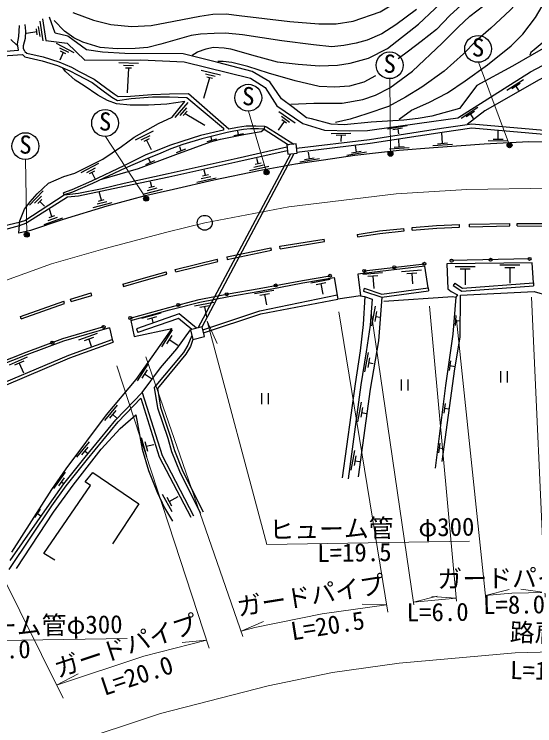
# Model space of a CAD drawing. Units: millimetres at full size, sheet at 1:1000; details may follow other scales. Extents: x 40000 to 680000, y 20000 to 380000.
# Drawn here: x 159553 to 211893, y 263095 to 334706 of the extents above; entities that cross this region are included whole.
import ezdxf
from ezdxf.enums import TextEntityAlignment as Align

# ---------------------------------------------------------------- set-up
doc = ezdxf.new("R2010")
doc.units = ezdxf.units.MM
doc.header["$LTSCALE"] = 1000
doc.linetypes.add('CHAIN', pattern=[18.5, 12, -1.5, 3.5, -1.5])
for name, color, linetype, lineweight in [('M-BGD', 7, 'Continuous', 25), ('M-BGD-EXST', 7, 'Continuous', 25), ('M-BMK', 2, 'CHAIN', 13), ('M-BMK-SRVR', 3, 'Continuous', 25), ('M-STR-HTXT', 7, 'Continuous', 13)]:
    doc.layers.add(name, color=color, linetype=linetype, lineweight=lineweight)
doc.styles.add('ＭＳ ゴシック', font='')
doc.styles.get('ＭＳ ゴシック').set_extended_font_data('MS Gothic')

msp = doc.modelspace()

# ---------------------------------------------------------------- hatches: boundary and pattern name
at = {"layer": 'M-BGD-EXST'}
for points in [[(209139, 321403, 1), (209578, 321642, 1)], [(197167, 320544, 1), (197607, 320783, 1)], [(184711, 318682, 1), (185150, 318921, 1)], [(172594, 316024, 1), (173033, 316263, 1)], [(160594, 312400, 1), (161033, 312639, 1)]]:
    msp.add_hatch(color=256, dxfattribs=at).paths.add_polyline_path(points)

# ---------------------------------------------------------------- linework, layer by layer
at = {"layer": 'M-BGD'}
for p, q in [((162471, 332020), (162173, 333997)), ((161872, 332637), (161783, 333231)), ((162149, 332477), (162000, 333466)), ((161827, 332934), (160789, 332777)), ((159223, 332156), (159823, 331607)), ((165595, 330833), (163816, 331745)), ((164478, 330844), (164131, 330075)), ((165036, 330838), (164147, 331295)), ((164744, 330707), (164211, 330981)), ((172054, 329744), (170055, 329801)), ((171547, 329509), (170547, 329537)), ((171340, 329265), (170740, 329282)), ((171040, 329273), (170918, 326809)), ((180288, 328565), (178345, 329039)), ((179198, 328317), (178589, 326213)), ((179743, 328441), (178771, 328678)), ((179489, 328245), (178906, 328388)), ((210759, 328118), (209076, 327038)), ((210419, 327722), (209578, 327182)), ((209999, 327452), (210272, 327029)), ((177021, 325810), (175691, 324315)), ((176875, 325270), (176211, 324523)), ((206179, 325307), (204495, 324227)), ((176929, 324954), (176530, 324506)), ((176730, 324730), (178726, 323535)), ((187797, 323733), (186166, 324890)), ((187244, 323818), (186429, 324397)), ((205839, 324911), (204997, 324371)), ((205418, 324641), (205691, 324218)), ((186692, 323903), (186084, 323047)), ((186937, 323730), (186447, 324077)), ((184689, 323142), (187114, 321576)), ((184708, 323456), (184906, 323377)), ((184906, 323377), (187667, 321635)), ((199069, 323477), (197098, 323139)), ((198601, 323245), (197616, 323076)), ((198109, 323160), (198196, 322665)), ((208200, 322129), (208213, 322986)), ((173525, 322922), (171728, 322044)), ((173185, 322478), (172287, 322039)), ((179435, 322025), (179355, 322378)), ((181624, 322508), (182607, 322688)), ((182115, 322598), (182049, 322945)), ((193408, 322687), (191408, 322654)), ((192910, 322529), (191911, 322512)), ((192411, 322520), (192400, 321886)), ((202619, 321713), (202550, 322764)), ((173115, 322165), (172576, 321902)), ((172846, 322034), (173307, 321090)), ((178951, 321900), (179919, 322150)), ((198265, 321367), (198221, 322107)), ((201632, 321493), (203627, 321633)), ((202121, 321678), (203118, 321747)), ((207199, 321989), (209199, 321970)), ((207700, 322134), (208700, 322125)), ((175874, 320786), (176801, 321162)), ((176337, 320974), (176188, 321355)), ((189228, 320158), (189128, 320826)), ((192998, 320522), (194972, 320847)), ((193467, 320751), (194454, 320914)), ((193961, 320833), (193861, 321500)), ((197277, 321148), (199273, 321287)), ((197766, 321332), (198763, 321402)), ((173240, 319786), (173090, 320166)), ((178047, 303138), (187351, 320646)), ((178437, 303234), (187712, 320684)), ((184075, 319673), (183962, 320186)), ((188265, 319848), (190239, 320173)), ((188734, 320077), (189721, 320240)), ((168017, 319680), (166250, 318742)), ((172776, 319598), (173703, 319973)), ((183207, 318969), (185159, 319401)), ((183641, 319321), (184617, 319537)), ((183782, 319608), (184368, 319738)), ((167692, 319224), (166809, 318756)), ((167633, 318910), (167103, 318629)), ((167368, 318769), (167656, 318180)), ((178783, 318513), (178667, 319025)), ((177917, 317805), (179868, 318245)), ((178350, 318159), (179325, 318379)), ((178490, 318447), (179075, 318579)), ((173082, 317265), (173664, 317413)), ((173373, 317339), (173243, 317848)), ((162473, 316926), (161075, 315496)), ((164571, 316523), (164494, 316732)), ((168311, 315986), (168105, 316821)), ((172527, 316608), (174466, 317102)), ((172950, 316974), (173919, 317220)), ((162302, 316394), (161604, 315679)), ((162341, 316076), (161922, 315647)), ((162132, 315861), (162608, 315373)), ((167894, 315614), (168859, 315875)), ((168022, 315908), (168601, 316064)), ((167477, 315242), (169407, 315765)), ((163055, 314251), (163619, 314455)), ((163337, 314353), (163085, 315077)), ((157511, 313179), (160057, 313782)), ((162567, 313543), (164447, 314223)), ((162952, 313948), (163892, 314288)), ((210137, 313409), (210139, 313659)), ((210139, 313659), (214814, 313628)), ((157638, 312799), (160079, 313432)), ((198768, 312904), (198742, 313153)), ((199572, 312978), (199551, 313227)), ((204329, 313288), (204318, 313537)), ((205324, 313569), (209382, 313651)), ((205330, 313319), (205324, 313569)), ((205330, 313319), (209387, 313401)), ((209387, 313401), (209382, 313651)), ((210137, 313409), (214812, 313378)), ((194025, 312554), (194063, 312307)), ((186245, 311352), (190718, 312069)), ((186285, 311105), (190757, 311823)), ((190757, 311823), (190718, 312069)), ((180913, 310281), (185360, 311189)), ((180963, 310037), (185410, 310944)), ((185410, 310944), (185360, 311189)), ((186285, 311105), (186245, 311352)), ((180913, 310281), (180963, 310037)), ((211374, 310082), (203536, 309905)), ((175739, 309026), (179962, 310069)), ((175799, 308784), (180022, 309826)), ((180022, 309826), (179962, 310069)), ((194743, 308872), (200798, 309590)), ((211646, 309697), (203055, 309583)), ((210389, 309441), (208389, 309440)), ((211754, 307675), (211646, 309697)), ((174887, 308546), (174821, 308787)), ((175799, 308784), (175739, 309026)), ((196584, 308663), (194590, 308505)), ((200499, 308951), (198505, 308793)), ((200020, 308662), (199023, 308583)), ((205887, 309295), (203887, 309294)), ((205388, 309044), (204388, 309044)), ((204888, 309044), (204893, 307488)), ((209889, 309191), (208889, 309191)), ((209389, 309191), (209394, 307635)), ((191335, 308004), (189367, 307643)), ((191736, 308201), (192097, 306029)), ((196105, 308374), (195108, 308296)), ((195607, 308335), (195709, 307096)), ((199522, 308622), (199604, 307576)), ((170460, 307536), (170531, 307297)), ((190888, 307668), (189904, 307488)), ((190396, 307578), (190586, 306545)), ((203868, 307643), (203704, 307392)), ((211754, 307675), (211776, 307375)), ((165195, 306036), (167300, 306651)), ((167370, 306411), (167300, 306651)), ((185669, 306917), (183701, 306556)), ((185222, 306581), (184238, 306401)), ((194753, 307125), (194660, 306840)), ((201174, 307156), (201213, 306858)), ((160176, 304277), (164525, 305821)), ((164609, 305585), (164525, 305821)), ((165265, 305796), (165195, 306036)), ((165265, 305796), (167370, 306411)), ((184730, 306491), (184920, 305458)), ((160259, 304042), (164609, 305585)), ((179630, 305698), (177663, 305337)), ((179184, 305362), (178200, 305181)), ((178692, 305272), (178882, 304239)), ((195831, 305319), (195470, 303351)), ((174279, 304636), (172358, 304078)), ((195986, 304782), (195806, 303798)), ((203970, 304370), (203902, 303373)), ((160259, 304042), (160176, 304277)), ((173868, 304256), (172908, 303978)), ((173388, 304117), (173497, 303694)), ((195896, 304290), (196345, 304201)), ((203936, 303871), (204322, 303838)), ((169132, 303150), (169408, 301980)), ((171851, 303058), (171981, 302680)), ((175448, 302934), (174371, 301248)), ((167902, 302577), (166019, 301905)), ((175389, 302378), (174851, 301535)), ((167515, 302174), (166574, 301837)), ((167044, 302005), (167285, 301307)), ((169408, 301980), (169511, 301698)), ((175120, 301957), (176005, 301392)), ((160863, 300207), (159032, 299403)), ((195125, 300670), (194765, 298703)), ((195281, 300133), (195101, 299149)), ((160506, 299778), (159590, 299376)), ((160048, 299577), (160470, 298615)), ((172985, 299486), (171909, 297800)), ((195191, 299641), (195639, 299552)), ((203428, 299835), (203282, 298846)), ((203355, 299341), (203875, 299264)), ((172927, 298930), (172388, 298087)), ((208446, 298777), (208446, 297659)), ((209113, 298777), (209113, 297659)), ((172658, 298508), (173351, 298033)), ((198456, 297940), (198456, 296822)), ((199123, 297940), (199123, 296822)), ((184408, 296573), (184408, 295455)), ((185075, 296573), (185075, 295455)), ((169887, 295359), (168627, 293806)), ((194432, 295657), (194071, 293690)), ((194587, 295121), (194407, 294137)), ((202896, 295540), (202750, 294551)), ((202823, 295046), (203250, 294995)), ((169766, 294814), (169136, 294037)), ((169451, 294425), (169867, 294059)), ((194497, 294629), (194946, 294539)), ((167074, 291683), (165815, 290130)), ((172324, 292120), (172863, 290194)), ((172700, 291706), (172969, 290743)), ((202362, 291552), (202216, 290563)), ((166954, 291138), (166324, 290361)), ((166639, 290749), (166918, 290517)), ((172834, 291225), (173586, 291419)), ((193755, 290801), (193394, 288833)), ((202289, 291058), (202728, 290985)), ((193910, 290264), (193730, 289280)), ((193820, 289772), (194269, 289682)), ((164671, 288612), (163506, 286986)), ((164583, 288060), (164001, 287247)), ((164292, 287654), (164510, 287483)), ((174422, 286412), (175383, 284658)), ((174881, 286094), (175362, 285217)), ((175121, 285655), (176042, 286160)), ((162146, 284889), (161604, 284048)), ((161875, 284468), (162217, 284227))]:
    msp.add_line(p, q, dxfattribs=at)
for points in [[(177440, 330580), (177975, 330918), (178861, 331221), (179548, 331384), (180655, 331337), (181307, 331232), (183781, 330530), (185999, 329930), (188113, 329682), (190241, 329525), (192055, 329578), (193334, 329786), (195174, 330269), (197080, 331260), (200209, 333715), (203493, 336831), (205365, 338481), (206429, 339472), (207861, 341654)], [(165431, 334881), (167511, 334093), (169250, 333663), (171329, 333483), (173319, 333573), (175596, 334021), (178214, 334505), (179522, 334720), (180849, 334738), (182158, 334576), (187257, 333966), (190183, 333741), (191936, 333741), (193640, 333998), (196357, 334962), (199090, 336633), (201380, 338557), (203011, 340187), (203883, 340816), (204497, 341349)], [(187367, 325669), (189687, 325751), (192517, 325767), (194607, 326129), (195891, 326573), (197333, 327311), (199604, 328989), (202582, 331801), (204175, 333406), (205370, 334513), (206787, 335589), (207997, 336621), (208661, 337433), (209667, 338928), (210405, 340285), (211040, 341199)], [(213947, 341184), (213135, 340432), (212589, 339577), (211807, 338264), (211128, 337173), (210361, 336111), (209431, 335108), (207462, 333303), (205958, 331998), (204718, 330710), (202784, 328975), (200552, 327356), (198910, 326357), (197174, 325415), (195008, 324689), (193339, 324160), (191851, 323796)], [(209329, 341305), (207806, 338738), (206925, 337729), (204851, 335951), (203362, 334588), (201996, 333179), (200454, 331946), (199205, 330977), (198162, 330228)], [(198249, 324160), (199505, 325052), (201241, 325829), (203126, 326803), (204911, 327993), (207127, 329628), (209529, 331534), (210703, 332707), (211959, 334393), (213219, 336530), (213979, 337736), (214971, 338860), (216410, 340396), (216955, 341189)], [(162381, 334230), (162715, 332066), (164863, 331784), (166659, 330095), (172274, 330119), (176647, 329898), (183309, 328257), (184784, 327338), (185952, 325477), (188573, 323693), (190757, 323041), (193267, 322962), (195067, 322993), (200315, 323752), (204167, 324288), (211475, 328915), (215081, 330819), (220207, 333380), (224184, 331856), (227129, 337914), (228101, 340542)], [(217650, 337522), (216873, 336514), (216310, 335820), (215914, 334895), (215385, 334118), (214409, 333276), (212441, 331624), (211832, 331135), (211501, 330844), (211409, 330593)], [(200007, 335183), (197937, 333626), (196500, 332738), (195030, 332093), (193932, 331786), (192688, 331560), (191476, 331415), (189651, 331641), (186472, 332026), (182498, 332634), (180796, 332796), (179660, 332776), (178282, 332715), (177329, 332553), (174282, 331700), (172984, 331356), (171728, 331254), (169903, 331214), (168180, 331356), (166437, 331903), (165545, 332328), (164622, 332998), (163551, 334069)], [(213598, 331768), (209643, 329474), (206079, 327519), (204339, 325213), (201560, 324454), (200171, 324210), (198738, 324041), (195431, 323836), (192725, 323568), (191427, 323640), (189450, 324165), (188955, 324268), (187597, 325319), (186415, 326176), (185247, 327888), (183476, 328955), (180036, 329837), (176538, 330722), (170657, 330761), (168444, 330878), (166808, 331125), (164926, 332513), (163666, 332785), (163082, 334407)], [(159995, 331077), (159887, 331711), (160030, 332456), (160072, 333580)], [(160631, 330944), (160500, 331268), (160485, 331570), (160701, 332294), (160708, 333014), (160635, 333669)], [(135791, 304649), (136126, 305972), (136824, 308161), (138104, 311930), (141289, 320753), (142476, 323239), (143638, 324881), (145313, 326571), (146758, 327941), (147797, 328639), (148945, 329259), (150232, 329739), (151565, 330204), (152945, 330514), (153968, 330623), (159995, 331077)], [(160631, 330944), (160812, 330785), (162465, 330408), (164050, 329906), (165325, 329362), (166094, 328949), (167593, 328161), (168716, 327329), (169591, 326683), (170019, 326430), (171255, 326472), (173396, 326640), (175180, 326702), (177059, 326731), (181147, 323186)], [(136180, 304972), (136447, 306040), (137158, 308098), (138482, 311798), (141599, 320652), (142822, 323036), (143946, 324623), (145593, 326285), (147009, 327628), (148004, 328296), (149110, 328894), (150367, 329363), (151675, 329819), (153010, 330119), (154004, 330224), (160367, 330644)], [(160367, 330644), (160624, 330417), (162361, 330021), (163911, 329531), (165152, 329001), (165906, 328596), (167380, 327821), (168478, 327007), (169370, 326349), (169938, 326013), (171321, 326220), (173440, 326400), (175151, 326387), (176908, 326335), (180578, 323248), (180578, 323042), (178291, 322499), (176404, 321913), (175164, 321484), (173924, 320975), (172801, 320546), (170564, 319446), (167305, 317913), (165335, 317044), (164494, 316732)], [(217039, 322463), (223415, 328587), (220049, 330688), (217791, 330435), (214950, 329365), (212323, 328101), (206888, 324987), (205089, 323602)], [(195886, 328511), (194711, 327880), (193280, 327459), (191799, 327377), (190219, 327427), (187816, 328002), (185118, 328775), (183039, 329451), (181443, 329862), (180571, 329961), (180011, 329961)], [(160010, 312659), (160110, 313923), (160587, 315077), (161164, 315820), (161852, 316641), (162995, 317694), (164525, 318364), (165634, 318714), (168463, 320112), (170352, 321391), (171610, 322334), (174069, 323701), (175423, 324353), (176690, 325907), (174909, 325644), (173053, 325569), (171196, 325544), (169842, 325681), (168926, 326020), (167958, 326575), (166579, 327491), (165675, 328055), (164711, 328947), (164440, 329305)], [(168369, 318116), (172054, 319164), (175799, 320585), (179300, 321868), (180304, 322135), (182797, 322644), (184367, 322909), (184689, 323142)], [(181147, 323186), (182010, 323341), (182881, 323459), (183855, 323459), (184708, 323456), (184689, 323142), (184129, 323179), (183317, 323171), (182593, 323090), (181627, 322935), (180965, 322786)], [(187942, 321214), (195280, 322114), (202528, 323235), (205566, 323671), (215139, 322826)], [(187985, 320817), (195335, 321718), (202587, 322839), (205577, 323269), (215104, 322428)], [(215104, 322428), (215083, 321797), (211312, 321848), (206817, 321612), (201700, 321276), (198265, 321007), (193813, 320500), (190665, 320029), (187837, 319625), (184154, 318941), (179622, 318010), (175552, 317054), (172568, 316405), (168862, 315395), (164477, 314033), (161189, 312928), (160010, 312659)], [(180965, 322786), (178401, 322169), (176510, 321600), (175287, 321149), (174056, 320636), (172960, 320179), (170717, 319199), (167426, 317681), (165411, 316808), (164571, 316523)], [(160057, 313782), (160613, 313956), (164571, 316523), (166030, 316701), (168406, 317170), (170619, 317715), (175039, 318686), (181969, 320230), (186973, 321344)], [(160079, 313432), (160724, 313692), (164918, 316333), (166024, 316432), (168379, 316918), (170782, 317432), (175114, 318345), (182045, 319888), (187010, 320994)], [(194025, 312554), (196282, 312902), (198742, 313153)], [(199551, 313227), (202026, 313435), (204318, 313537)], [(199572, 312978), (202043, 313185), (204329, 313288)], [(194063, 312307), (196314, 312653), (198768, 312904)], [(203055, 309583), (203152, 307083), (203477, 306791), (204110, 306482), (203960, 306235)], [(170460, 307536), (172770, 308226), (174821, 308787)], [(201174, 307156), (200828, 309341), (194114, 308546), (194355, 306375), (192097, 306029)], [(170531, 307297), (172839, 307986), (174887, 308546)], [(171223, 304129), (175099, 305197), (178162, 305982), (181072, 306556), (184191, 307093), (188524, 307913), (191288, 308379)], [(171289, 303888), (175163, 304956), (178217, 305738), (181118, 306310), (184236, 306847), (188568, 307667), (191736, 308201)], [(203704, 307392), (204549, 306840), (211776, 307375)], [(203868, 307643), (204628, 307146), (211754, 307675)], [(194660, 306840), (196502, 306237), (201213, 306858)], [(194753, 307125), (196531, 306543), (201174, 307156)], [(202587, 289700), (203845, 299029), (204396, 302205), (204436, 306423), (211842, 306788), (214578, 305989)], [(178510, 302937), (184259, 304852), (192025, 306461)], [(178582, 302644), (184337, 304562), (192097, 306029)], [(194800, 306282), (194638, 303485), (194350, 300817), (193826, 297502), (192524, 288036)], [(194355, 306375), (194758, 306295), (195554, 306037), (195343, 303422), (194943, 300726), (194419, 297414), (193118, 287954)], [(196502, 306237), (196168, 301846), (195345, 296959), (194121, 288152)], [(196729, 305826), (203643, 306307), (203960, 306235), (203667, 302520), (202906, 297352), (201877, 289031)], [(177876, 303096), (176149, 304540), (171851, 303058)], [(171289, 303888), (171620, 302274), (175393, 303083), (171793, 297930), (168800, 294383), (164756, 288950), (163300, 286870), (159277, 280583)], [(177394, 302977), (176066, 304088), (171981, 302680)], [(169132, 303150), (164497, 301802), (160804, 300420), (157914, 299276), (153126, 297231), (148718, 295170), (139779, 290674), (139801, 288536), (143174, 286778)], [(168543, 303239), (164419, 302039), (160714, 300654), (157819, 299508), (153024, 297459), (149492, 295987)], [(172425, 296628), (174274, 299119), (175893, 301020), (177272, 302948)], [(177414, 302369), (177004, 301396), (176569, 300670), (173624, 297123), (173970, 295100), (174986, 292052), (175380, 290700), (176241, 288559), (178270, 284489)], [(140216, 290191), (140715, 290315), (151188, 295855), (153066, 295198), (156116, 296623), (165050, 300391), (169408, 301980)], [(140289, 289899), (140823, 290033), (151213, 295529), (153082, 294875), (156238, 296349), (165159, 300111), (169511, 301698)], [(177510, 301976), (177279, 301270), (176814, 300496), (173943, 297038), (174262, 295173), (175273, 292141), (175664, 290798), (176515, 288682), (178539, 284623)], [(159145, 279728), (163101, 285412), (164528, 287430), (166671, 290124), (169783, 293874), (172425, 296628), (174415, 290285), (177572, 284235)], [(159029, 278836), (163347, 285240), (164768, 287250), (166904, 289935), (170007, 293674), (172290, 296055), (174136, 290170), (177306, 284096)], [(159780, 278930), (163485, 284583), (165472, 287302), (168302, 290924), (170217, 292999), (171774, 294395), (172401, 290938), (173063, 288791), (173922, 286609), (174674, 285017), (175462, 283675)], [(163626, 279757), (162523, 280435), (167221, 287283), (166678, 287639), (167442, 288572), (172072, 285436), (169426, 281418)]]:
    msp.add_lwpolyline(points, dxfattribs=at)
for points in [[(187051, 320614), (187995, 320715), (187894, 321659), (186950, 321558)], [(177510, 301976), (178676, 302262), (178437, 303234), (177272, 302948)]]:
    msp.add_lwpolyline(points, close=True, dxfattribs=at)
for centre in [(207455, 309994), (211374, 310082), (197771, 309231), (200798, 309590), (203536, 309905), (194743, 308872), (191288, 308379), (185850, 307407), (180928, 306527), (176048, 305440), (171223, 304129), (168543, 303239), (163380, 301651)]:
    msp.add_circle(centre, 150, dxfattribs=at)
at = {"layer": 'M-BGD-EXST'}
for centre, radius in [((206196, 331215), 1350), ((197302, 329573), 1350), ((183087, 326303), 1350), ((168691, 323757), 1350), ((160672, 321431), 1350), ((209359, 321522), 250), ((197387, 320664), 250), ((184930, 318802), 250), ((172814, 316144), 250), ((160814, 312520), 250)]:
    msp.add_circle(centre, radius, dxfattribs=at)
at = {"layer": 'M-BMK'}
msp.add_lwpolyline([(90907, 266927), (120070, 287529), (124232, 290538), (130897, 294864), (137476, 298555), (143765, 301554), (151676, 305210), (157686, 307562), (163298, 309588), (168693, 311144), (174885, 312773), (178706, 313715), (187152, 315334), (197954, 316643), (205067, 317079), (214815, 317225), (222452, 316788), (234720, 315818), (243641, 314585), (264932, 311074)], dxfattribs=at)
at = {"layer": 'M-BMK-SRVR'}
msp.add_circle((178706, 313715), 750, dxfattribs=at)
at = {"layer": 'M-STR-HTXT'}
for p, q in [((209359, 321522), (206219, 329865)), ((197387, 320664), (197325, 328223)), ((184930, 318802), (183110, 324954)), ((172814, 316144), (168714, 322407)), ((160814, 312520), (160695, 320082)), ((211568, 306245), (212954, 276032)), ((201323, 305325), (204032, 275652)), ((192205, 304738), (197121, 274512)), ((199726, 275253), (195459, 304730)), ((178948, 303824), (179946, 301581)), ((206984, 275853), (204037, 303948)), ((182550, 272064), (172793, 300218)), ((169864, 299317), (179163, 270901)), ((151161, 292654), (164465, 265879)), ((206947, 276206), (209327, 276808)), ((212932, 276523), (210499, 276851)), ((199683, 275545), (202063, 276147)), ((199683, 275545), (204006, 275938)), ((204006, 275938), (201556, 276101)), ((196997, 275273), (194542, 275318)), ((182359, 272613), (184612, 273589)), ((178894, 271723), (176450, 271492)), ((163817, 267183), (165996, 268314))]:
    msp.add_line(p, q, dxfattribs=at)
for points in [[(205338, 281673), (184963, 281345), (178948, 303824)], [(170924, 271872), (151807, 271585), (148030, 284651)], [(206947, 276206), (209583, 276446), (212932, 276523)], [(182359, 272613), (183745, 272969), (190523, 274370), (196997, 275273)], [(163817, 267183), (172569, 270099), (178894, 271723)], [(158609, 258658), (164868, 261209), (174265, 264340), (185099, 267122), (191545, 268454), (198256, 269390), (209925, 270452), (217443, 270627), (225355, 270496), (233354, 269884), (239692, 269010), (271419, 263594)]]:
    msp.add_lwpolyline(points, dxfattribs=at)

# ---------------------------------------------------------------- texts
at = {"layer": 'M-BGD-EXST', "style": 'ＭＳ ゴシック'}
for p in [(205541, 329923), (196647, 328280), (182432, 325011), (168036, 322464), (160017, 320139)]:
    msp.add_text('S', height=1833, rotation=358.508, dxfattribs=at).set_placement(p, align=Align.BOTTOM_LEFT)
at = {"layer": 'M-STR-HTXT', "style": 'ＭＳ ゴシック'}
for s, rotation, p in [('ヒューム管  φ300', 0.923, (185219, 281349)), ('L=19.5', 0.923, (190039, 279014)), ('ガードパイプ', 0.637, (202124, 276410)), ('ガードパイプ', 9.055, (182180, 273590)), ('L=8.0', 0.637, (206709, 273793)), ('L=6.0', 0.637, (199027, 273039)), ('ヒューム管φ300', 0.86, (152333, 271593)), ('ガードパイプ', 18.424, (164122, 267386)), ('L=20.5', 9.055, (187604, 271142)), ('路肩 Con', 358.724, (209352, 271056)), ('L=22.0', 0.86, (153745, 269239)), ('L=20.0', 18.424, (168792, 265578)), ('L=143.0', 358.724, (209389, 267252))]:
    msp.add_text(s, height=1833, rotation=rotation, dxfattribs=at).set_placement(p, align=Align.BOTTOM_LEFT)

doc.saveas('drawing.dxf')
